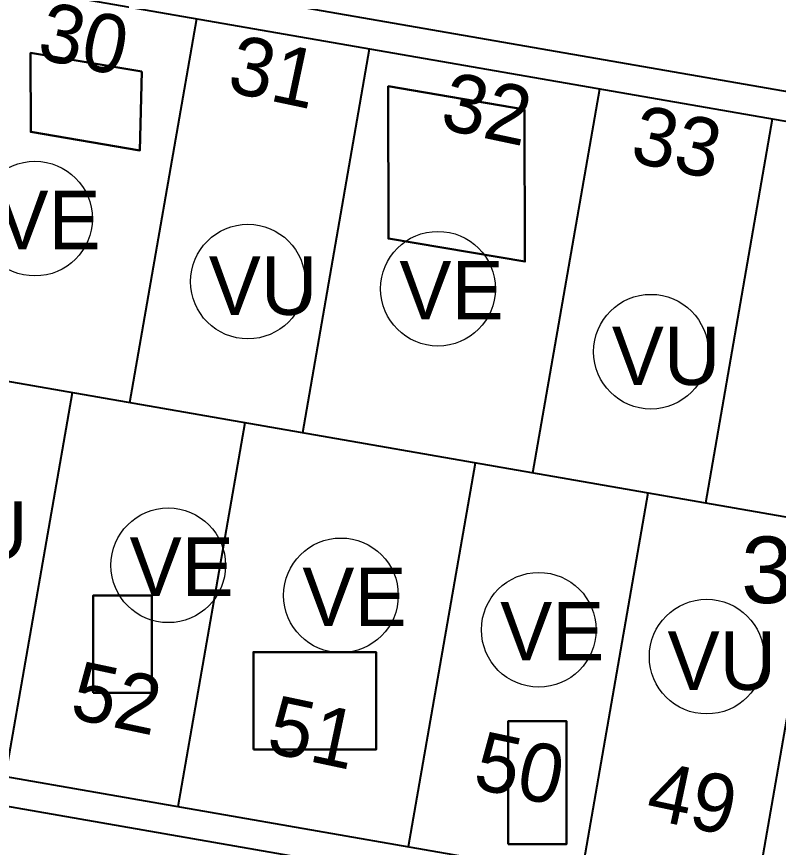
# Model space of a CAD drawing. Extents: x 472704 to 474638, y 1059265 to 1060325.
# Drawn here: x 473538.37 to 473577.48, y 1059843.12 to 1059885.76 of the extents above; entities that cross this region are included whole.
import ezdxf

# ---------------------------------------------------------------- set-up
doc = ezdxf.new("R2010")
doc.units = 0
doc.header["$LTSCALE"] = 0.4
doc.header["$MEASUREMENT"] = 0
doc.layers.add('CASA', color=31, linetype='CONTINUOUS', lineweight=30)
for name, color, linetype in [('MANZANAS', 5, 'CONTINUOUS'), ('NumeroPropu', 6, 'CONTINUOUS'), ('PARCELASPEOPUESTAS', 3, 'CONTINUOUS'), ('TipoVivienda', 7, 'CONTINUOUS'), ('UNIFAMILIAR', 5, 'CONTINUOUS'), ('VIAPROPUESTA', 7, 'CONTINUOUS')]:
    doc.layers.add(name, color=color, linetype=linetype)
doc.styles.add('ARIAL', font='arial.ttf')
doc.styles.add('Numeros Parcelas', font='', dxfattribs={"height": 3})
doc.styles.add('TipoVivienda', font='', dxfattribs={"height": 3})
doc.styles.get('Numeros Parcelas').set_extended_font_data('AvantGarde Bk BT')
doc.styles.get('TipoVivienda').set_extended_font_data('AvantGarde Bk BT')

msp = doc.modelspace()

# ---------------------------------------------------------------- linework, layer by layer
at = {"layer": 'CASA'}
for points in [[(473544.7931244815, 1059882.934956826), (473544.704351875, 1059878.893055806), (473539.102406479, 1059879.841564122), (473539.09413261, 1059883.899896824)], [(473542.3079802066, 1059851.056868101), (473545.3079802066, 1059851.056868101), (473545.3079802066, 1059856.056868101), (473542.3079802066, 1059856.056868101)], [(473550.5274551828, 1059848.145787357), (473556.8274551828, 1059848.145787357), (473556.8274551828, 1059853.145787357), (473550.5274551828, 1059853.145787357)], [(473563.6021145232, 1059843.293986118), (473566.6021145232, 1059843.293986118), (473566.6021145232, 1059849.593986118), (473563.6021145232, 1059849.593986118)]]:
    msp.add_lwpolyline(points, close=True, dxfattribs=at)
msp.add_lwpolyline([(473564.4496080348, 1059880.99780316), (473564.4655352325, 1059873.185512708), (473557.4631034874, 1059874.371148103), (473557.4471762897, 1059882.183438554), (473564.4496080348, 1059880.99780316)], dxfattribs=at)
at = {"layer": 'PARCELASPEOPUESTAS', "linetype": 'Continuous'}
for p, q in [((473482.8875838341, 1059896.917291315), (473639.0731371627, 1059869.742016881)), ((473544.1916286027, 1059865.950304436), (473547.6199912702, 1059885.654271789)), ((473553.0584139113, 1059864.407541236), (473556.4867765787, 1059884.111508588)), ((473564.8807943226, 1059862.350523636), (473568.3091569901, 1059882.054490988)), ((473573.7475796312, 1059860.807760435), (473577.1759422986, 1059880.511727787)), ((473479.1685363402, 1059877.263901239), (473666.1863496067, 1059844.724013322)), ((473537.8076708323, 1059846.760591484), (473541.2360334999, 1059866.464558837)), ((473546.6744561409, 1059845.217828284), (473550.1028188084, 1059864.921795636)), ((473558.4968365522, 1059843.160810683), (473561.9251992198, 1059862.864778036)), ((473567.3636218607, 1059841.618047483), (473570.7919845283, 1059861.322014835)), ((473576.2304071693, 1059840.075284282), (473579.6587698368, 1059859.779251635)), ((473481.8137516627, 1059856.503170663), (473666.8686569898, 1059824.304816012))]:
    msp.add_line(p, q, dxfattribs=at)
at = {"layer": 'TipoVivienda', "linetype": 'Continuous', "lineweight": 20}
for centre in [(473539.315521872, 1059875.393578856), (473560.004687592, 1059871.793798055), (473546.1556870027, 1059857.600242069), (473555.0224723112, 1059856.057478869), (473565.1793665657, 1059854.290245069)]:
    msp.add_circle(centre, 2.943112956558376, dxfattribs=at)
at = {"layer": 'UNIFAMILIAR', "linetype": 'Continuous', "lineweight": 20}
for centre in [(473550.2467058114, 1059872.161706588), (473570.9358715313, 1059868.561925787), (473573.7991646447, 1059852.913748376)]:
    msp.add_circle(centre, 2.943112956558376, dxfattribs=at)
at = {"layer": 'VIAPROPUESTA'}
for p, q in [((473637.7692936722, 1059871.49141322), (473482.8540262077, 1059898.445666143)), ((473672.4309618147, 1059821.814474989), (473481.4466550474, 1059855.044507078))]:
    msp.add_line(p, q, dxfattribs=at)

# ---------------------------------------------------------------- texts
at = {"layer": 'MANZANAS', "linetype": 'Continuous', "style": 'ARIAL'}
msp.add_text('35 VIV', height=3.415861026383936, dxfattribs=at).set_placement((473575.5668838248, 1059855.659154083))
at = {"layer": 'NumeroPropu', "linetype": 'Continuous', "lineweight": 20, "style": 'Numeros Parcelas'}
for s, p in [('30', (473539.3433743065, 1059883.626738828)), ('31', (473549.1008798371, 1059881.92899608)), ('32', (473560.0325400263, 1059880.026958027)), ('33', (473569.790045557, 1059878.329215279)), ('52', (473541.0281547344, 1059849.781938593)), ('51', (473551.1163920314, 1059848.02665066)), ('50', (473561.7173204543, 1059846.182157793)), ('49', (473570.5841057628, 1059844.639394592))]:
    msp.add_text(s, height=3, rotation=348.0265375331351, dxfattribs=at).set_placement(p)
at = {"layer": 'TipoVivienda', "linetype": 'Continuous', "lineweight": 20, "style": 'TipoVivienda'}
for s, p in [('VE', (473537.3323704957, 1059873.820260252)), ('VU', (473548.2368464103, 1059870.453587001)), ('VE', (473558.0215362157, 1059870.220479451)), ('VU', (473568.9260121302, 1059866.853806201)), ('VU', (473533.3665689066, 1059857.890935991)), ('VE', (473544.1725356265, 1059856.026923465)), ('VE', (473553.039320935, 1059854.484160265)), ('VE', (473563.1962151894, 1059852.716926466)), ('VU', (473571.7893052436, 1059851.205628789))]:
    msp.add_text(s, height=3, dxfattribs=at).set_placement(p)

doc.saveas('drawing.dxf')
